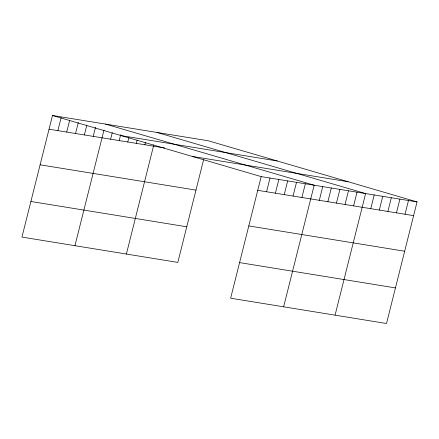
<?xml version="1.0" encoding="UTF-8"?>
<svg xmlns="http://www.w3.org/2000/svg" width="439" height="439" viewBox="0 0 439 439"><rect width="100%" height="100%" fill="white"/><g stroke="black" fill="none" stroke-linecap="round" stroke-linejoin="round"><path stroke-width="0.66" d="M417.05 201.913L261.183 176.604L230.64 298.207L386.507 323.51L417.05 201.913L208.36 140.793L52.493 115.49L21.95 237.087L177.817 262.396L203.592 159.785M57.882 130.635L61.164 117.575M66.712 132.068L69.669 120.313M75.546 133.505L78.334 122.404M84.381 134.938L86.84 125.142M93.211 136.37L95.51 127.228M74.943 245.692L104.01 129.971M110.617 139.196L112.258 132.666M119.188 140.59L120.665 134.713M127.76 141.984L128.912 137.412M136.337 143.372L137.155 140.107M144.908 144.766L145.567 142.154M126.383 254.044L153.809 144.854M266.572 191.755L270.012 178.042M275.401 193.187L278.847 179.474M284.236 194.62L287.677 180.906M293.065 196.057L296.512 182.344M301.9 197.49L305.346 183.776M283.632 306.812L314.176 185.209L105.492 124.094M319.307 200.316L322.747 186.602M327.878 201.71L331.324 187.991M336.45 203.098L339.896 189.385M345.021 204.492L348.467 190.778M353.598 205.886L357.039 192.167M335.072 315.164L365.616 193.561L156.926 132.441M370.741 208.668L374.187 194.954M379.312 210.056L382.759 196.343M387.889 211.45L391.33 197.737M396.461 212.844L399.907 199.13M405.032 214.232L408.479 200.519M121.362 135.656L277.228 160.965M49.047 129.203L164.691 147.976M192.315 156.438L348.182 181.746M257.737 190.317L413.604 215.626M40.108 164.806L195.975 190.109M248.792 225.92L404.665 251.229M30.895 201.485L186.762 226.793M239.579 262.604L395.451 287.907M52.493 115.49L261.183 176.604"/></g></svg>
